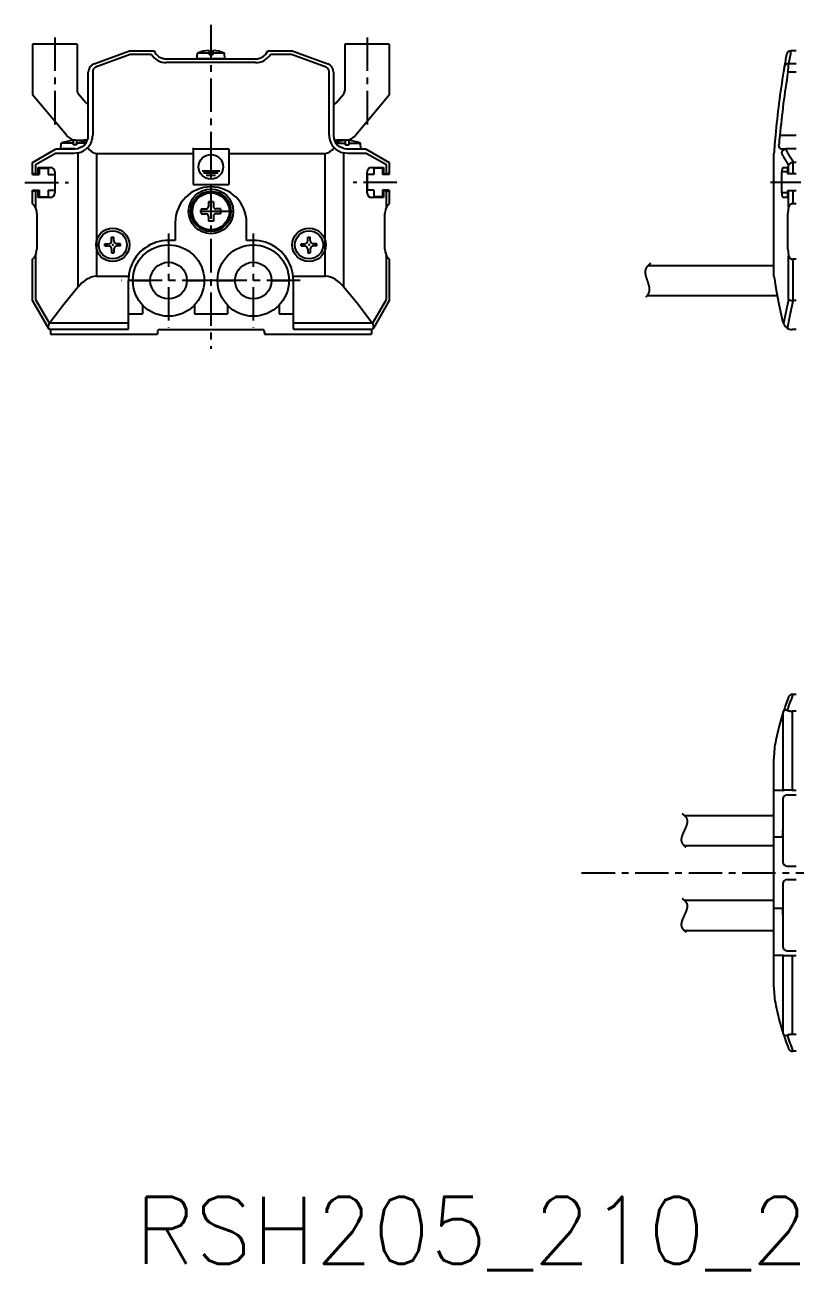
# Model space of a CAD drawing. Extents: x -463 to 733, y 41 to 537.
# Drawn here: x -436.5 to -263.8, y 41.4 to 320.6 of the extents above; entities that cross this region are included whole.
import ezdxf

# ---------------------------------------------------------------- set-up
doc = ezdxf.new("R2010")
doc.units = 0
doc.linetypes.add('CENTER', pattern=[12, 7.5, -1.5, 1.5, -1.5])
doc.layers.get('0').update_dxf_attribs({"linetype": 'CONTINUOUS'})
doc.layers.add('CENTER', color=1, linetype='CENTER')
doc.styles.get("Standard").update_dxf_attribs({"font": 'txt', "bigfont": 'EXTFONT'})

# ---------------------------------------------------------------- blocks, each defined once
blk = doc.blocks.new('DTL0002')
at = {"color": 0, "linetype": 'CONTINUOUS'}
for p, q in [((0, 0), (0, -8)), ((0, 0), (8, 0)), ((8, 0), (8, -8)), ((4, -2.07), (4, -4.87)), ((2.03, -4.87), (5.97, -4.87)), ((2.34, -5.37), (5.66, -5.37)), ((0, -8), (8, -8)), ((2.94, -5.87), (5.06, -5.87))]:
    blk.add_line(p, q, dxfattribs=at)
blk.add_circle((4, -4), 2.75, dxfattribs=at)
at = {"color": 0}
blk.add_point((0, 0), dxfattribs=at)
blk = doc.blocks.new('DTL0003')
at = {"color": 0, "linetype": 'CONTINUOUS'}
for p, q in [((-1, 0.25), (-1.75, 0.25)), ((-1.75, 0.25), (-1.75, -0.25)), ((-0.25, 1.75), (0.25, 1.75)), ((-0.25, 1.75), (-0.25, 1)), ((0.25, 1.75), (0.25, 1)), ((1, 0.25), (1.75, 0.25)), ((1.75, 0.25), (1.75, -0.25)), ((-1, -0.25), (-1.75, -0.25)), ((-0.25, -1.75), (-0.25, -1)), ((-0.25, -1.75), (0.25, -1.75)), ((0.25, -1.75), (0.25, -1)), ((1, -0.25), (1.75, -0.25))]:
    blk.add_line(p, q, dxfattribs=at)
for radius in [3.75, 3.15]:
    blk.add_circle((0, 0), radius, dxfattribs=at)
for centre, start, end in [((-1, 1), 270, 0), ((1, 1), 180, 270), ((-1, -1), 0, 90.0001), ((1, -1), 90, 180)]:
    blk.add_arc(centre, 0.748, start, end, dxfattribs=at)
at = {"color": 0}
blk.add_point((0, 0), dxfattribs=at)
blk.add_point((0, 0), dxfattribs=at)

msp = doc.modelspace()

# ---------------------------------------------------------------- linework, layer by layer
at = {"color": 7, "linetype": 'CONTINUOUS'}
for p, q in [((-424.75, 316.26), (-434.75, 316.26)), ((-434.75, 316.26), (-434.75, 304.89)), ((-424.75, 316.26), (-424.75, 305.78)), ((-364.75, 316.26), (-364.75, 305.78)), ((-354.75, 316.26), (-364.75, 316.26)), ((-354.75, 316.26), (-354.75, 304.89)), ((-420.93, 311.87), (-413, 314.76)), ((-412.82, 313.94), (-420.59, 311.1)), ((-413, 314.76), (-407.51, 314.76)), ((-408.09, 313.94), (-412.82, 313.94)), ((-407.51, 314.76), (-407.5, 314.76)), ((-404.75, 312.96), (-384.75, 312.96)), ((-397.9, 312.96), (-397.79, 314.26)), ((-391.6, 312.96), (-397.9, 312.96)), ((-395.15, 314.26), (-397.79, 314.26)), ((-395.15, 314.85), (-395.15, 313.86)), ((-394.35, 313.86), (-395.15, 313.86)), ((-394.35, 314.85), (-394.35, 313.86)), ((-391.71, 314.26), (-394.35, 314.26)), ((-391.6, 312.96), (-391.71, 314.26)), ((-382, 314.76), (-381.99, 314.76)), ((-381.99, 314.76), (-376.5, 314.76)), ((-376.68, 313.94), (-381.41, 313.94)), ((-368.91, 311.1), (-376.68, 313.94)), ((-376.5, 314.76), (-368.57, 311.87)), ((-264.71, 314.76), (-264.7, 314.76)), ((-263.52, 314.76), (-264.7, 314.76)), ((-422.25, 295.76), (-422.25, 309.99)), ((-421.25, 310.15), (-421.25, 295.85)), ((-384.75, 312.13), (-404.75, 312.13)), ((-368.25, 295.85), (-368.25, 310.15)), ((-367.25, 309.99), (-367.25, 295.76)), ((-263.52, 309.99), (-265.37, 309.99)), ((-263.52, 311.87), (-265.21, 311.87)), ((-427.15, 295.83), (-434.75, 304.89)), ((-422.82, 303.12), (-424.52, 305.14)), ((-366.68, 303.12), (-364.98, 305.14)), ((-362.35, 295.83), (-354.75, 304.89)), ((-428.4, 292.76), (-428.29, 294.06)), ((-425.65, 294.06), (-428.29, 294.06)), ((-425.65, 294.65), (-425.65, 293.66)), ((-424.85, 293.66), (-425.65, 293.66)), ((-424.85, 294.76), (-423.25, 294.76)), ((-424.85, 294.65), (-424.85, 293.66)), ((-422.78, 294.06), (-424.85, 294.06)), ((-366.72, 294.06), (-364.65, 294.06)), ((-364.65, 294.76), (-366.25, 294.76)), ((-364.65, 294.65), (-364.65, 293.66)), ((-364.65, 293.66), (-363.85, 293.66)), ((-363.85, 294.65), (-363.85, 293.66)), ((-363.85, 294.06), (-361.21, 294.06)), ((-361.1, 292.76), (-361.21, 294.06)), ((-263.52, 295.76), (-267.19, 295.76)), ((-434.75, 289.76), (-429.57, 292.75)), ((-429.58, 291.76), (-434.11, 289.18)), ((-425.47, 291.76), (-429.58, 291.76)), ((-429.57, 292.75), (-429.55, 292.76)), ((-429.55, 292.76), (-425.25, 292.76)), ((-425.25, 292.76), (-428.4, 292.76)), ((-424.48, 291.88), (-425.47, 291.76)), ((-425.25, 292.76), (-424.52, 292.85)), ((-424.48, 261.84), (-424.48, 291.88)), ((-420.4, 291.76), (-420.4, 264.26)), ((-420.4, 291.76), (-398.75, 291.76)), ((-390.75, 291.76), (-369.1, 291.76)), ((-369.1, 264.26), (-369.1, 291.76)), ((-367.12, 293.08), (-367.13, 293.06)), ((-364.03, 291.76), (-365.02, 291.88)), ((-365.02, 291.88), (-365.02, 261.84)), ((-364.98, 292.85), (-364.25, 292.76)), ((-364.25, 292.76), (-361.1, 292.76)), ((-364.25, 292.76), (-359.95, 292.76)), ((-359.93, 291.76), (-364.03, 291.76)), ((-359.95, 292.76), (-359.93, 292.75)), ((-359.93, 292.75), (-354.75, 289.76)), ((-355.39, 289.18), (-359.93, 291.76)), ((-268.52, 264.26), (-268.52, 291.76)), ((-268.42, 293.08), (-268.42, 293.06)), ((-267.12, 292.85), (-266.91, 292.76)), ((-266.91, 292.76), (-265.76, 292.76)), ((-265.76, 292.76), (-265.91, 292.75)), ((-263.52, 292.76), (-265.76, 292.76)), ((-434.75, 289.74), (-434.75, 289.76)), ((-434.75, 287.01), (-434.75, 289.74)), ((-434.11, 289.18), (-434.11, 287.16)), ((-433.45, 287.16), (-433.45, 288.61)), ((-433.45, 288.61), (-430.75, 288.61)), ((-433.25, 288.46), (-433.25, 287.01)), ((-433.25, 288.46), (-431.25, 288.46)), ((-431.25, 288.46), (-431.25, 287.01)), ((-429.75, 287.61), (-429.75, 282.91)), ((-359.75, 282.91), (-359.75, 287.61)), ((-358.75, 288.61), (-356.05, 288.61)), ((-358.25, 288.46), (-358.25, 287.01)), ((-356.25, 288.46), (-358.25, 288.46)), ((-356.25, 288.46), (-356.25, 287.01)), ((-356.05, 288.61), (-356.05, 287.16)), ((-355.39, 287.16), (-355.39, 289.18)), ((-354.75, 289.76), (-354.75, 289.74)), ((-354.75, 289.74), (-354.75, 287.01)), ((-266.75, 282.91), (-266.75, 287.61)), ((-265.49, 287.61), (-266.75, 287.61)), ((-266.43, 288.61), (-265.49, 288.61)), ((-265.49, 288.61), (-265.49, 287.16)), ((-265.23, 287.16), (-265.23, 289.18)), ((-264.1, 289.76), (-264.3, 289.74)), ((-264.3, 289.74), (-264.3, 287.16)), ((-263.52, 289.76), (-264.1, 289.76)), ((-434.11, 287.16), (-434.75, 287.16)), ((-434.75, 287.01), (-433.25, 287.01)), ((-434.11, 287.16), (-433.45, 287.16)), ((-431.25, 287.01), (-429.75, 287.01)), ((-429.75, 287.01), (-429.75, 283.51)), ((-359.75, 287.01), (-359.75, 283.51)), ((-358.25, 287.01), (-359.75, 287.01)), ((-354.75, 287.01), (-356.25, 287.01)), ((-356.05, 287.16), (-355.39, 287.16)), ((-354.75, 287.16), (-355.39, 287.16)), ((-263.52, 287.16), (-265.49, 287.16)), ((-434.75, 280.49), (-434.75, 283.51)), ((-434.75, 283.51), (-433.25, 283.51)), ((-434.75, 283.36), (-434.11, 283.36)), ((-433.45, 283.36), (-434.11, 283.36)), ((-434.11, 283.36), (-434.11, 279.69)), ((-433.45, 281.91), (-433.45, 283.36)), ((-433.25, 283.51), (-433.25, 282.06)), ((-433.25, 282.06), (-431.25, 282.06)), ((-431.25, 283.51), (-431.25, 282.06)), ((-431.25, 283.51), (-429.75, 283.51)), ((-358.25, 283.51), (-359.75, 283.51)), ((-358.25, 283.51), (-358.25, 282.06)), ((-356.25, 282.06), (-358.25, 282.06)), ((-356.25, 283.51), (-356.25, 282.06)), ((-354.75, 283.51), (-356.25, 283.51)), ((-355.39, 283.36), (-356.05, 283.36)), ((-356.05, 283.36), (-356.05, 281.91)), ((-355.39, 283.36), (-354.75, 283.36)), ((-355.39, 279.69), (-355.39, 283.36)), ((-354.75, 283.51), (-354.75, 280.49)), ((-265.49, 282.91), (-266.75, 282.91)), ((-263.52, 283.36), (-265.49, 283.36)), ((-265.49, 283.36), (-265.49, 281.91)), ((-265.23, 279.69), (-265.23, 283.36)), ((-264.3, 283.36), (-264.3, 280.49)), ((-430.75, 281.91), (-433.45, 281.91)), ((-396.9, 279.31), (-395.8, 279.31)), ((-396.9, 279.31), (-396.9, 278.21)), ((-394.2, 280.91), (-395.3, 280.91)), ((-395.3, 280.91), (-395.3, 279.81)), ((-394.2, 280.91), (-394.2, 279.81)), ((-392.6, 279.31), (-393.7, 279.31)), ((-392.6, 279.31), (-392.6, 278.21)), ((-356.05, 281.91), (-358.75, 281.91)), ((-265.49, 281.91), (-266.43, 281.91)), ((-263.52, 280.49), (-264.3, 280.49)), ((-433.75, 278.26), (-433.75, 270.26)), ((-396.9, 278.21), (-395.8, 278.21)), ((-395.3, 277.71), (-395.3, 276.61)), ((-394.2, 276.61), (-395.3, 276.61)), ((-394.2, 277.71), (-394.2, 276.61)), ((-392.6, 278.21), (-393.7, 278.21)), ((-355.75, 270.26), (-355.75, 278.26)), ((-265.37, 270.26), (-265.37, 278.26)), ((-402.75, 276.26), (-402.75, 272.26)), ((-386.75, 272.26), (-386.75, 276.26)), ((-402.75, 272.26), (-404.25, 272.26)), ((-385.25, 272.26), (-386.75, 272.26)), ((-434.75, 258.76), (-434.75, 268.02)), ((-434.11, 268.83), (-434.11, 259.03)), ((-355.39, 259.03), (-355.39, 268.83)), ((-354.75, 268.02), (-354.75, 258.76)), ((-265.23, 259.03), (-265.23, 268.83)), ((-264.3, 268.02), (-264.3, 258.76)), ((-263.52, 268.02), (-264.3, 268.02)), ((-296.73, 266.61), (-268.55, 266.61)), ((-420.4, 264.26), (-413.25, 264.26)), ((-413.25, 252.34), (-413.25, 263.26)), ((-412.25, 263.26), (-408.5, 263.26)), ((-400, 263.26), (-396.25, 263.26)), ((-393.25, 263.26), (-389.5, 263.26)), ((-381, 263.26), (-377.25, 263.26)), ((-376.25, 252.34), (-376.25, 263.26)), ((-376.24, 264.26), (-369.1, 264.26)), ((-296.94, 259.91), (-267.74, 259.91)), ((-431.17, 252.56), (-434.75, 258.76)), ((-434.75, 258.76), (-434.75, 258.76)), ((-434.11, 259.03), (-430.96, 253.65)), ((-410.05, 257.75), (-410.05, 255.76)), ((-398.45, 257.75), (-398.45, 255.76)), ((-391.05, 257.75), (-391.05, 255.76)), ((-379.45, 257.75), (-379.45, 255.76)), ((-358.54, 253.65), (-355.39, 259.03)), ((-354.75, 258.76), (-358.33, 252.56)), ((-354.75, 258.76), (-354.75, 258.76)), ((-264.3, 258.76), (-264.25, 258.76)), ((-263.52, 258.76), (-264.25, 258.76)), ((-413.25, 255.76), (-410.05, 255.76)), ((-398.45, 255.76), (-391.05, 255.76)), ((-379.45, 255.76), (-376.25, 255.76)), ((-431, 252.26), (-431.17, 252.56)), ((-413.25, 252.26), (-431, 252.26)), ((-430.96, 253.65), (-430.83, 253.79)), ((-430.83, 253.79), (-413.25, 253.79)), ((-430.75, 252.26), (-430.75, 251.26)), ((-430.75, 251.26), (-406.75, 251.26)), ((-406.75, 251.76), (-406.75, 251.26)), ((-406.25, 252.26), (-383.25, 252.26)), ((-382.75, 251.76), (-382.75, 251.26)), ((-382.75, 251.26), (-358.75, 251.26)), ((-376.25, 253.79), (-358.67, 253.79)), ((-358.5, 252.26), (-376.25, 252.26)), ((-358.75, 252.26), (-358.75, 251.26)), ((-358.67, 253.79), (-358.54, 253.65)), ((-358.33, 252.56), (-358.5, 252.26)), ((-266.41, 253.79), (-266.37, 253.65)), ((-263.52, 252.26), (-264.46, 252.26)), ((-264.3, 170.47), (-264.25, 170.47)), ((-263.52, 170.47), (-264.25, 170.47)), ((-266.41, 166.56), (-266.37, 166.68)), ((-266.41, 148.97), (-266.41, 166.56)), ((-263.52, 166.72), (-264.46, 166.72)), ((-264.46, 166.72), (-264.46, 148.97)), ((-268.52, 104.82), (-268.52, 156.12)), ((-268.52, 148.92), (-268.35, 148.97)), ((-268.35, 148.97), (-266.41, 148.97)), ((-266.52, 148.9), (-266.32, 148.97)), ((-264.46, 148.97), (-266.41, 148.97)), ((-265.52, 147.97), (-263.52, 147.97)), ((-264.46, 148.97), (-263.52, 148.97)), ((-266.52, 146.97), (-266.52, 132.97)), ((-288.6, 143.32), (-268.52, 143.32)), ((-266.52, 138.47), (-266.52, 139.97)), ((-266.52, 138.47), (-268.52, 138.47)), ((-288.69, 136.62), (-268.52, 136.62)), ((-265.52, 131.97), (-263.52, 131.97)), ((-265.52, 128.97), (-263.52, 128.97)), ((-266.52, 127.97), (-266.52, 113.97)), ((-288.66, 124.37), (-268.52, 124.37)), ((-266.52, 122.47), (-268.52, 122.47)), ((-266.52, 120.97), (-266.52, 122.47)), ((-288.64, 117.57), (-268.52, 117.57)), ((-268.35, 111.97), (-268.52, 112.03)), ((-266.41, 111.97), (-268.35, 111.97)), ((-266.32, 111.97), (-266.52, 112.05)), ((-266.41, 94.39), (-266.41, 111.97)), ((-266.41, 111.97), (-264.46, 111.97)), ((-265.52, 112.97), (-263.52, 112.97)), ((-264.46, 111.97), (-264.46, 94.23)), ((-264.46, 111.97), (-263.52, 111.97)), ((-266.37, 94.27), (-266.41, 94.39)), ((-263.52, 94.23), (-264.46, 94.23)), ((-264.25, 90.47), (-264.3, 90.47)), ((-263.52, 90.47), (-264.25, 90.47))]:
    msp.add_line(p, q, dxfattribs=at)
for points in [[(-265.37, 309.99), (-265.33, 310.42), (-265.28, 311.04), (-265.24, 311.54), (-265.21, 311.87)], [(-423.05, 293.71), (-423.61, 293.25), (-424.52, 292.85)], [(-364.98, 292.85), (-365.89, 293.25), (-366.45, 293.71)], [(-267.12, 292.85), (-267.33, 293.25), (-267.42, 293.71)], [(-266.43, 288.61), (-266.44, 288.61), (-266.55, 288.54), (-266.64, 288.37), (-266.7, 288.13), (-266.74, 287.83), (-266.75, 287.61)], [(-266.75, 282.91), (-266.75, 282.81), (-266.72, 282.49), (-266.66, 282.2), (-266.57, 282), (-266.46, 281.91), (-266.43, 281.91)], [(-433.75, 278.26), (-433.8, 278.8), (-434.11, 279.69)], [(-355.39, 279.69), (-355.6, 279.2), (-355.75, 278.26)], [(-265.23, 279.69), (-265.31, 279.2), (-265.37, 278.26)], [(-434.11, 268.83), (-433.9, 269.32), (-433.75, 270.26)], [(-355.75, 270.26), (-355.7, 269.71), (-355.39, 268.83)], [(-265.37, 270.26), (-265.35, 269.71), (-265.23, 268.83)], [(-412.74, 266.26), (-413.12, 264.76), (-413.25, 263.26)], [(-376.25, 263.26), (-376.38, 264.8), (-376.77, 266.26)], [(-424.48, 261.84), (-427.75, 257.87), (-430.83, 253.79)], [(-358.67, 253.79), (-361.76, 257.88), (-365.02, 261.84)], [(-266.41, 253.79), (-267.32, 257.88), (-268.1, 261.84)], [(-266.41, 166.56), (-267.32, 163.46), (-268.1, 160.2)], [(-265.53, 166.9), (-265.74, 166.95), (-266.04, 166.95), (-266.26, 166.85), (-266.37, 166.68)], [(-268.1, 100.75), (-267.32, 97.47), (-266.41, 94.39)], [(-266.37, 94.27), (-266.32, 94.17), (-266.17, 94.04), (-265.92, 93.98), (-265.53, 94.05)]]:
    msp.add_lwpolyline(points, dxfattribs=at)
for points in [[(-266.8, 291.76, 0), (-266.79, 291.74, 0), (-266.78, 291.72, 0), (-266.77, 291.7, 0), (-266.76, 291.68, 0), (-266.75, 291.66, 0), (-266.74, 291.64, 0), (-266.73, 291.61, 0), (-266.71, 291.59, 0), (-266.7, 291.57, 0), (-266.69, 291.55, 0), (-266.68, 291.53, 0), (-266.67, 291.51, 0), (-266.66, 291.49, 0), (-266.65, 291.47, 0), (-266.64, 291.45, 0), (-266.63, 291.43, 0), (-266.61, 291.41, 0), (-266.6, 291.39, 0), (-266.59, 291.37, 0), (-266.58, 291.35, 0), (-266.57, 291.33, 0), (-266.56, 291.31, 0), (-266.55, 291.29, 0), (-266.54, 291.27, 0), (-266.52, 291.25, 0), (-266.51, 291.23, 0), (-266.5, 291.21, 0), (-266.49, 291.19, 0), (-266.48, 291.17, 0), (-266.47, 291.15, 0), (-266.46, 291.13, 0), (-266.44, 291.11, 0), (-266.43, 291.09, 0), (-266.42, 291.07, 0), (-266.41, 291.05, 0), (-266.4, 291.03, 0), (-266.39, 291.01, 0), (-266.37, 290.99, 0), (-266.36, 290.96, 0), (-266.35, 290.94, 0), (-266.34, 290.92, 0), (-266.33, 290.9, 0), (-266.31, 290.88, 0), (-266.3, 290.86, 0), (-266.29, 290.84, 0), (-266.28, 290.82, 0), (-266.27, 290.8, 0), (-266.26, 290.78, 0), (-266.24, 290.76, 0), (-266.23, 290.74, 0), (-266.22, 290.72, 0), (-266.21, 290.7, 0), (-266.2, 290.68, 0), (-266.18, 290.66, 0), (-266.17, 290.64, 0), (-266.16, 290.62, 0), (-266.15, 290.6, 0), (-266.14, 290.58, 0), (-266.12, 290.56, 0), (-266.11, 290.54, 0), (-266.1, 290.52, 0), (-266.09, 290.5, 0), (-266.07, 290.48, 0), (-266.06, 290.46, 0), (-266.05, 290.44, 0), (-266.04, 290.42, 0), (-266.03, 290.4, 0), (-266.01, 290.38, 0), (-266, 290.36, 0), (-265.99, 290.34, 0), (-265.98, 290.32, 0), (-265.96, 290.3, 0), (-265.95, 290.28, 0), (-265.94, 290.26, 0), (-265.93, 290.24, 0), (-265.91, 290.22, 0), (-265.9, 290.2, 0), (-265.89, 290.18, 0), (-265.88, 290.16, 0), (-265.86, 290.14, 0), (-265.85, 290.12, 0), (-265.84, 290.1, 0), (-265.83, 290.08, 0), (-265.81, 290.06, 0), (-265.8, 290.04, 0), (-265.79, 290.02, 0), (-265.77, 290, 0), (-265.76, 289.98, 0), (-265.75, 289.96, 0), (-265.74, 289.94, 0), (-265.72, 289.92, 0), (-265.71, 289.9, 0), (-265.7, 289.88, 0), (-265.68, 289.86, 0), (-265.67, 289.84, 0), (-265.66, 289.82, 0), (-265.65, 289.8, 0), (-265.63, 289.78, 0), (-265.62, 289.76, 0), (-265.61, 289.74, 0), (-265.59, 289.72, 0), (-265.58, 289.7, 0), (-265.57, 289.68, 0), (-265.55, 289.66, 0), (-265.54, 289.64, 0), (-265.53, 289.62, 0), (-265.51, 289.6, 0), (-265.5, 289.58, 0), (-265.49, 289.56, 0), (-265.47, 289.54, 0), (-265.46, 289.52, 0), (-265.45, 289.5, 0), (-265.43, 289.48, 0), (-265.42, 289.46, 0), (-265.41, 289.44, 0), (-265.39, 289.42, 0), (-265.38, 289.4, 0), (-265.37, 289.38, 0), (-265.35, 289.36, 0), (-265.34, 289.34, 0), (-265.33, 289.32, 0), (-265.31, 289.3, 0), (-265.3, 289.28, 0), (-265.29, 289.26, 0), (-265.27, 289.24, 0), (-265.26, 289.22, 0), (-265.25, 289.2, 0), (-265.23, 289.18, 0)], [(-265.91, 292.75, 0), (-265.9, 292.72, 0), (-265.88, 292.7, 0), (-265.87, 292.68, 0), (-265.86, 292.65, 0), (-265.85, 292.63, 0), (-265.83, 292.6, 0), (-265.82, 292.58, 0), (-265.81, 292.56, 0), (-265.8, 292.53, 0), (-265.78, 292.51, 0), (-265.77, 292.49, 0), (-265.76, 292.46, 0), (-265.75, 292.44, 0), (-265.73, 292.42, 0), (-265.72, 292.39, 0), (-265.71, 292.37, 0), (-265.7, 292.34, 0), (-265.68, 292.32, 0), (-265.67, 292.3, 0), (-265.66, 292.27, 0), (-265.65, 292.25, 0), (-265.63, 292.23, 0), (-265.62, 292.2, 0), (-265.61, 292.18, 0), (-265.59, 292.16, 0), (-265.58, 292.13, 0), (-265.57, 292.11, 0), (-265.55, 292.08, 0), (-265.54, 292.06, 0), (-265.53, 292.04, 0), (-265.52, 292.01, 0), (-265.5, 291.99, 0), (-265.49, 291.97, 0), (-265.48, 291.94, 0), (-265.46, 291.92, 0), (-265.45, 291.9, 0), (-265.44, 291.87, 0), (-265.42, 291.85, 0), (-265.41, 291.83, 0), (-265.4, 291.8, 0), (-265.38, 291.78, 0), (-265.37, 291.76, 0), (-265.36, 291.73, 0), (-265.34, 291.71, 0), (-265.33, 291.69, 0), (-265.31, 291.66, 0), (-265.3, 291.64, 0), (-265.29, 291.61, 0), (-265.27, 291.59, 0), (-265.26, 291.57, 0), (-265.25, 291.54, 0), (-265.23, 291.52, 0), (-265.22, 291.5, 0), (-265.21, 291.47, 0), (-265.19, 291.45, 0), (-265.18, 291.43, 0), (-265.16, 291.4, 0), (-265.15, 291.38, 0), (-265.14, 291.36, 0), (-265.12, 291.33, 0), (-265.11, 291.31, 0), (-265.09, 291.29, 0), (-265.08, 291.26, 0), (-265.07, 291.24, 0), (-265.05, 291.22, 0), (-265.04, 291.19, 0), (-265.02, 291.17, 0), (-265.01, 291.15, 0), (-264.99, 291.12, 0), (-264.98, 291.1, 0), (-264.97, 291.08, 0), (-264.95, 291.05, 0), (-264.94, 291.03, 0), (-264.92, 291.01, 0), (-264.91, 290.98, 0), (-264.89, 290.96, 0), (-264.88, 290.94, 0), (-264.87, 290.91, 0), (-264.85, 290.89, 0), (-264.84, 290.87, 0), (-264.82, 290.84, 0), (-264.81, 290.82, 0), (-264.79, 290.8, 0), (-264.78, 290.77, 0), (-264.76, 290.75, 0), (-264.75, 290.73, 0), (-264.73, 290.7, 0), (-264.72, 290.68, 0), (-264.7, 290.66, 0), (-264.69, 290.63, 0), (-264.67, 290.61, 0), (-264.66, 290.59, 0), (-264.64, 290.57, 0), (-264.63, 290.54, 0), (-264.61, 290.52, 0), (-264.6, 290.5, 0), (-264.58, 290.47, 0), (-264.57, 290.45, 0), (-264.55, 290.43, 0), (-264.54, 290.4, 0), (-264.52, 290.38, 0), (-264.51, 290.36, 0), (-264.49, 290.33, 0), (-264.48, 290.31, 0), (-264.46, 290.29, 0), (-264.45, 290.26, 0), (-264.43, 290.24, 0), (-264.42, 290.22, 0), (-264.4, 290.19, 0), (-264.39, 290.17, 0), (-264.37, 290.15, 0), (-264.35, 290.13, 0), (-264.34, 290.1, 0), (-264.32, 290.08, 0), (-264.31, 290.06, 0), (-264.29, 290.03, 0), (-264.28, 290.01, 0), (-264.26, 289.99, 0), (-264.24, 289.96, 0), (-264.23, 289.94, 0), (-264.21, 289.92, 0), (-264.2, 289.9, 0), (-264.18, 289.87, 0), (-264.17, 289.85, 0), (-264.15, 289.83, 0), (-264.13, 289.8, 0), (-264.12, 289.78, 0), (-264.1, 289.76, 0)], [(-296.2, 267.09, 0), (-296.23, 267.06, 0), (-296.27, 267.04, 0), (-296.3, 267.01, 0), (-296.33, 266.98, 0), (-296.36, 266.95, 0), (-296.4, 266.92, 0), (-296.43, 266.89, 0), (-296.46, 266.86, 0), (-296.5, 266.83, 0), (-296.53, 266.8, 0), (-296.56, 266.77, 0), (-296.59, 266.74, 0), (-296.63, 266.71, 0), (-296.66, 266.68, 0), (-296.69, 266.65, 0), (-296.72, 266.62, 0), (-296.75, 266.59, 0), (-296.78, 266.56, 0), (-296.81, 266.52, 0), (-296.84, 266.49, 0), (-296.87, 266.46, 0), (-296.9, 266.43, 0), (-296.93, 266.39, 0), (-296.95, 266.36, 0), (-296.98, 266.33, 0), (-297.01, 266.29, 0), (-297.03, 266.26, 0), (-297.06, 266.22, 0), (-297.08, 266.19, 0), (-297.1, 266.15, 0), (-297.12, 266.12, 0), (-297.15, 266.08, 0), (-297.17, 266.05, 0), (-297.19, 266.01, 0), (-297.2, 265.98, 0), (-297.22, 265.94, 0), (-297.24, 265.9, 0), (-297.25, 265.87, 0), (-297.27, 265.83, 0), (-297.28, 265.79, 0), (-297.3, 265.76, 0), (-297.31, 265.72, 0), (-297.32, 265.68, 0), (-297.33, 265.64, 0), (-297.34, 265.6, 0), (-297.35, 265.56, 0), (-297.35, 265.53, 0), (-297.36, 265.49, 0), (-297.37, 265.45, 0), (-297.37, 265.41, 0), (-297.38, 265.37, 0), (-297.38, 265.33, 0), (-297.38, 265.29, 0), (-297.38, 265.25, 0), (-297.39, 265.21, 0), (-297.39, 265.17, 0), (-297.39, 265.13, 0), (-297.39, 265.09, 0), (-297.38, 265.04, 0), (-297.38, 265, 0), (-297.38, 264.96, 0), (-297.38, 264.92, 0), (-297.37, 264.88, 0), (-297.37, 264.84, 0), (-297.36, 264.8, 0), (-297.36, 264.75, 0), (-297.35, 264.71, 0), (-297.34, 264.67, 0), (-297.34, 264.63, 0), (-297.33, 264.58, 0), (-297.32, 264.54, 0), (-297.31, 264.5, 0), (-297.3, 264.45, 0), (-297.29, 264.41, 0), (-297.28, 264.37, 0), (-297.27, 264.32, 0), (-297.26, 264.28, 0), (-297.25, 264.24, 0), (-297.24, 264.19, 0), (-297.23, 264.15, 0), (-297.21, 264.11, 0), (-297.2, 264.06, 0), (-297.19, 264.02, 0), (-297.18, 263.98, 0), (-297.16, 263.93, 0), (-297.15, 263.89, 0), (-297.14, 263.84, 0), (-297.12, 263.8, 0), (-297.11, 263.75, 0), (-297.09, 263.71, 0), (-297.08, 263.66, 0), (-297.06, 263.62, 0), (-297.05, 263.58, 0), (-297.03, 263.53, 0), (-297.02, 263.49, 0), (-297, 263.44, 0), (-296.99, 263.4, 0), (-296.97, 263.35, 0), (-296.96, 263.31, 0), (-296.94, 263.26, 0), (-296.93, 263.22, 0), (-296.91, 263.17, 0), (-296.9, 263.13, 0), (-296.88, 263.08, 0), (-296.87, 263.04, 0), (-296.85, 262.99, 0), (-296.84, 262.95, 0), (-296.82, 262.9, 0), (-296.81, 262.86, 0), (-296.79, 262.81, 0), (-296.78, 262.77, 0), (-296.76, 262.72, 0), (-296.75, 262.68, 0), (-296.73, 262.64, 0), (-296.72, 262.59, 0), (-296.71, 262.55, 0), (-296.69, 262.5, 0), (-296.68, 262.46, 0), (-296.67, 262.41, 0), (-296.65, 262.37, 0), (-296.64, 262.32, 0), (-296.63, 262.28, 0), (-296.62, 262.23, 0), (-296.61, 262.19, 0), (-296.59, 262.15, 0), (-296.58, 262.1, 0), (-296.57, 262.06, 0), (-296.56, 262.01, 0), (-296.55, 261.97, 0), (-296.54, 261.93, 0), (-296.54, 261.88, 0), (-296.53, 261.84, 0), (-296.52, 261.8, 0), (-296.51, 261.75, 0), (-296.51, 261.71, 0), (-296.5, 261.67, 0), (-296.49, 261.62, 0), (-296.49, 261.58, 0), (-296.48, 261.54, 0), (-296.48, 261.49, 0), (-296.48, 261.45, 0), (-296.47, 261.41, 0), (-296.47, 261.37, 0), (-296.47, 261.32, 0), (-296.47, 261.28, 0), (-296.47, 261.24, 0), (-296.47, 261.2, 0), (-296.47, 261.16, 0), (-296.47, 261.11, 0), (-296.48, 261.07, 0), (-296.48, 261.03, 0), (-296.48, 260.99, 0), (-296.49, 260.95, 0), (-296.5, 260.91, 0), (-296.5, 260.87, 0), (-296.51, 260.83, 0), (-296.52, 260.79, 0), (-296.53, 260.75, 0), (-296.54, 260.71, 0), (-296.55, 260.67, 0), (-296.56, 260.63, 0), (-296.57, 260.59, 0), (-296.59, 260.55, 0), (-296.6, 260.51, 0), (-296.62, 260.47, 0), (-296.63, 260.43, 0), (-296.65, 260.4, 0), (-296.67, 260.36, 0), (-296.69, 260.32, 0), (-296.71, 260.28, 0), (-296.73, 260.25, 0), (-296.75, 260.21, 0), (-296.77, 260.17, 0), (-296.79, 260.13, 0), (-296.82, 260.1, 0), (-296.84, 260.06, 0), (-296.86, 260.02, 0), (-296.89, 259.99, 0), (-296.91, 259.95, 0), (-296.94, 259.92, 0), (-296.96, 259.88, 0), (-296.99, 259.85, 0), (-297.01, 259.81, 0), (-297.04, 259.78, 0), (-297.06, 259.74, 0), (-297.09, 259.71, 0), (-297.12, 259.67, 0), (-297.14, 259.64, 0), (-297.17, 259.6, 0), (-297.2, 259.57, 0), (-297.22, 259.54, 0)], [(-265.23, 259.03, 0), (-265.24, 258.98, 0), (-265.25, 258.94, 0), (-265.26, 258.9, 0), (-265.27, 258.86, 0), (-265.28, 258.82, 0), (-265.29, 258.78, 0), (-265.3, 258.73, 0), (-265.31, 258.69, 0), (-265.32, 258.65, 0), (-265.33, 258.61, 0), (-265.34, 258.57, 0), (-265.35, 258.53, 0), (-265.36, 258.48, 0), (-265.36, 258.44, 0), (-265.37, 258.4, 0), (-265.38, 258.36, 0), (-265.39, 258.32, 0), (-265.4, 258.28, 0), (-265.41, 258.23, 0), (-265.42, 258.19, 0), (-265.43, 258.15, 0), (-265.44, 258.11, 0), (-265.45, 258.07, 0), (-265.46, 258.03, 0), (-265.47, 257.98, 0), (-265.48, 257.94, 0), (-265.49, 257.9, 0), (-265.5, 257.86, 0), (-265.5, 257.82, 0), (-265.51, 257.77, 0), (-265.52, 257.73, 0), (-265.53, 257.69, 0), (-265.54, 257.65, 0), (-265.55, 257.61, 0), (-265.56, 257.57, 0), (-265.57, 257.52, 0), (-265.58, 257.48, 0), (-265.59, 257.44, 0), (-265.6, 257.4, 0), (-265.61, 257.36, 0), (-265.61, 257.31, 0), (-265.62, 257.27, 0), (-265.63, 257.23, 0), (-265.64, 257.19, 0), (-265.65, 257.15, 0), (-265.66, 257.11, 0), (-265.67, 257.06, 0), (-265.68, 257.02, 0), (-265.69, 256.98, 0), (-265.7, 256.94, 0), (-265.71, 256.9, 0), (-265.71, 256.85, 0), (-265.72, 256.81, 0), (-265.73, 256.77, 0), (-265.74, 256.73, 0), (-265.75, 256.69, 0), (-265.76, 256.64, 0), (-265.77, 256.6, 0), (-265.78, 256.56, 0), (-265.79, 256.52, 0), (-265.79, 256.48, 0), (-265.8, 256.43, 0), (-265.81, 256.39, 0), (-265.82, 256.35, 0), (-265.83, 256.31, 0), (-265.84, 256.27, 0), (-265.85, 256.22, 0), (-265.86, 256.18, 0), (-265.87, 256.14, 0), (-265.87, 256.1, 0), (-265.88, 256.06, 0), (-265.89, 256.01, 0), (-265.9, 255.97, 0), (-265.91, 255.93, 0), (-265.92, 255.89, 0), (-265.93, 255.85, 0), (-265.94, 255.8, 0), (-265.94, 255.76, 0), (-265.95, 255.72, 0), (-265.96, 255.68, 0), (-265.97, 255.63, 0), (-265.98, 255.59, 0), (-265.99, 255.55, 0), (-266, 255.51, 0), (-266.01, 255.47, 0), (-266.01, 255.42, 0), (-266.02, 255.38, 0), (-266.03, 255.34, 0), (-266.04, 255.3, 0), (-266.05, 255.26, 0), (-266.06, 255.21, 0), (-266.07, 255.17, 0), (-266.07, 255.13, 0), (-266.08, 255.09, 0), (-266.09, 255.04, 0), (-266.1, 255, 0), (-266.11, 254.96, 0), (-266.12, 254.92, 0), (-266.12, 254.88, 0), (-266.13, 254.83, 0), (-266.14, 254.79, 0), (-266.15, 254.75, 0), (-266.16, 254.71, 0), (-266.17, 254.66, 0), (-266.18, 254.62, 0), (-266.18, 254.58, 0), (-266.19, 254.54, 0), (-266.2, 254.5, 0), (-266.21, 254.45, 0), (-266.22, 254.41, 0), (-266.23, 254.37, 0), (-266.23, 254.33, 0), (-266.24, 254.28, 0), (-266.25, 254.24, 0), (-266.26, 254.2, 0), (-266.27, 254.16, 0), (-266.28, 254.11, 0), (-266.28, 254.07, 0), (-266.29, 254.03, 0), (-266.3, 253.99, 0), (-266.31, 253.94, 0), (-266.32, 253.9, 0), (-266.33, 253.86, 0), (-266.33, 253.82, 0), (-266.34, 253.78, 0), (-266.35, 253.73, 0), (-266.36, 253.69, 0), (-266.37, 253.65, 0)], [(-264.25, 258.76, 0), (-264.26, 258.71, 0), (-264.27, 258.66, 0), (-264.28, 258.61, 0), (-264.29, 258.57, 0), (-264.3, 258.52, 0), (-264.31, 258.47, 0), (-264.32, 258.42, 0), (-264.33, 258.37, 0), (-264.35, 258.33, 0), (-264.36, 258.28, 0), (-264.37, 258.23, 0), (-264.38, 258.18, 0), (-264.39, 258.14, 0), (-264.4, 258.09, 0), (-264.41, 258.04, 0), (-264.42, 257.99, 0), (-264.43, 257.94, 0), (-264.44, 257.9, 0), (-264.45, 257.85, 0), (-264.46, 257.8, 0), (-264.47, 257.75, 0), (-264.48, 257.7, 0), (-264.49, 257.66, 0), (-264.51, 257.61, 0), (-264.52, 257.56, 0), (-264.53, 257.51, 0), (-264.54, 257.46, 0), (-264.55, 257.42, 0), (-264.56, 257.37, 0), (-264.57, 257.32, 0), (-264.58, 257.27, 0), (-264.59, 257.22, 0), (-264.6, 257.17, 0), (-264.61, 257.13, 0), (-264.62, 257.08, 0), (-264.63, 257.03, 0), (-264.64, 256.98, 0), (-264.65, 256.93, 0), (-264.66, 256.89, 0), (-264.67, 256.84, 0), (-264.68, 256.79, 0), (-264.69, 256.74, 0), (-264.7, 256.69, 0), (-264.71, 256.64, 0), (-264.72, 256.6, 0), (-264.73, 256.55, 0), (-264.74, 256.5, 0), (-264.75, 256.45, 0), (-264.76, 256.4, 0), (-264.77, 256.36, 0), (-264.78, 256.31, 0), (-264.79, 256.26, 0), (-264.81, 256.21, 0), (-264.82, 256.16, 0), (-264.83, 256.11, 0), (-264.84, 256.07, 0), (-264.85, 256.02, 0), (-264.86, 255.97, 0), (-264.87, 255.92, 0), (-264.88, 255.87, 0), (-264.89, 255.82, 0), (-264.9, 255.78, 0), (-264.91, 255.73, 0), (-264.92, 255.68, 0), (-264.93, 255.63, 0), (-264.94, 255.58, 0), (-264.95, 255.53, 0), (-264.96, 255.49, 0), (-264.97, 255.44, 0), (-264.98, 255.39, 0), (-264.99, 255.34, 0), (-265, 255.29, 0), (-265.01, 255.24, 0), (-265.01, 255.19, 0), (-265.02, 255.15, 0), (-265.03, 255.1, 0), (-265.04, 255.05, 0), (-265.05, 255, 0), (-265.06, 254.95, 0), (-265.07, 254.9, 0), (-265.08, 254.85, 0), (-265.09, 254.81, 0), (-265.1, 254.76, 0), (-265.11, 254.71, 0), (-265.12, 254.66, 0), (-265.13, 254.61, 0), (-265.14, 254.56, 0), (-265.15, 254.51, 0), (-265.16, 254.47, 0), (-265.17, 254.42, 0), (-265.18, 254.37, 0), (-265.19, 254.32, 0), (-265.2, 254.27, 0), (-265.21, 254.22, 0), (-265.22, 254.17, 0), (-265.23, 254.13, 0), (-265.24, 254.08, 0), (-265.25, 254.03, 0), (-265.26, 253.98, 0), (-265.27, 253.93, 0), (-265.28, 253.88, 0), (-265.28, 253.83, 0), (-265.29, 253.78, 0), (-265.3, 253.74, 0), (-265.31, 253.69, 0), (-265.32, 253.64, 0), (-265.33, 253.59, 0), (-265.34, 253.54, 0), (-265.35, 253.49, 0), (-265.36, 253.44, 0), (-265.37, 253.39, 0), (-265.38, 253.35, 0), (-265.39, 253.3, 0), (-265.4, 253.25, 0), (-265.41, 253.2, 0), (-265.42, 253.15, 0), (-265.43, 253.1, 0), (-265.43, 253.05, 0), (-265.44, 253, 0), (-265.45, 252.96, 0), (-265.46, 252.91, 0), (-265.47, 252.86, 0), (-265.48, 252.81, 0), (-265.49, 252.76, 0), (-265.5, 252.71, 0), (-265.51, 252.66, 0), (-265.52, 252.61, 0), (-265.53, 252.56, 0)], [(-265.53, 166.9, 0), (-265.52, 166.89, 0), (-265.51, 166.89, 0), (-265.5, 166.89, 0), (-265.5, 166.89, 0), (-265.49, 166.88, 0), (-265.48, 166.88, 0), (-265.47, 166.88, 0), (-265.47, 166.87, 0), (-265.46, 166.87, 0), (-265.45, 166.87, 0), (-265.44, 166.87, 0), (-265.44, 166.86, 0), (-265.43, 166.86, 0), (-265.42, 166.86, 0), (-265.41, 166.86, 0), (-265.4, 166.86, 0), (-265.4, 166.85, 0), (-265.39, 166.85, 0), (-265.38, 166.85, 0), (-265.37, 166.85, 0), (-265.37, 166.84, 0), (-265.36, 166.84, 0), (-265.35, 166.84, 0), (-265.34, 166.84, 0), (-265.33, 166.83, 0), (-265.33, 166.83, 0), (-265.32, 166.83, 0), (-265.31, 166.83, 0), (-265.3, 166.83, 0), (-265.29, 166.82, 0), (-265.29, 166.82, 0), (-265.28, 166.82, 0), (-265.27, 166.82, 0), (-265.26, 166.82, 0), (-265.25, 166.81, 0), (-265.25, 166.81, 0), (-265.24, 166.81, 0), (-265.23, 166.81, 0), (-265.22, 166.81, 0), (-265.21, 166.8, 0), (-265.21, 166.8, 0), (-265.2, 166.8, 0), (-265.19, 166.8, 0), (-265.18, 166.8, 0), (-265.17, 166.79, 0), (-265.17, 166.79, 0), (-265.16, 166.79, 0), (-265.15, 166.79, 0), (-265.14, 166.79, 0), (-265.13, 166.79, 0), (-265.12, 166.78, 0), (-265.12, 166.78, 0), (-265.11, 166.78, 0), (-265.1, 166.78, 0), (-265.09, 166.78, 0), (-265.08, 166.78, 0), (-265.07, 166.77, 0), (-265.07, 166.77, 0), (-265.06, 166.77, 0), (-265.05, 166.77, 0), (-265.04, 166.77, 0), (-265.03, 166.77, 0), (-265.02, 166.77, 0), (-265.02, 166.76, 0), (-265.01, 166.76, 0), (-265, 166.76, 0), (-264.99, 166.76, 0), (-264.98, 166.76, 0), (-264.97, 166.76, 0), (-264.96, 166.76, 0), (-264.96, 166.75, 0), (-264.95, 166.75, 0), (-264.94, 166.75, 0), (-264.93, 166.75, 0), (-264.92, 166.75, 0), (-264.91, 166.75, 0), (-264.91, 166.75, 0), (-264.9, 166.75, 0), (-264.89, 166.75, 0), (-264.88, 166.74, 0), (-264.87, 166.74, 0), (-264.86, 166.74, 0), (-264.85, 166.74, 0), (-264.85, 166.74, 0), (-264.84, 166.74, 0), (-264.83, 166.74, 0), (-264.82, 166.74, 0), (-264.81, 166.74, 0), (-264.8, 166.74, 0), (-264.79, 166.73, 0), (-264.78, 166.73, 0), (-264.78, 166.73, 0), (-264.77, 166.73, 0), (-264.76, 166.73, 0), (-264.75, 166.73, 0), (-264.74, 166.73, 0), (-264.73, 166.73, 0), (-264.72, 166.73, 0), (-264.72, 166.73, 0), (-264.71, 166.73, 0), (-264.7, 166.73, 0), (-264.69, 166.73, 0), (-264.68, 166.73, 0), (-264.67, 166.73, 0), (-264.66, 166.72, 0), (-264.65, 166.72, 0), (-264.65, 166.72, 0), (-264.64, 166.72, 0), (-264.63, 166.72, 0), (-264.62, 166.72, 0), (-264.61, 166.72, 0), (-264.6, 166.72, 0), (-264.59, 166.72, 0), (-264.58, 166.72, 0), (-264.58, 166.72, 0), (-264.57, 166.72, 0), (-264.56, 166.72, 0), (-264.55, 166.72, 0), (-264.54, 166.72, 0), (-264.53, 166.72, 0), (-264.52, 166.72, 0), (-264.51, 166.72, 0), (-264.51, 166.72, 0), (-264.5, 166.72, 0), (-264.49, 166.72, 0), (-264.48, 166.72, 0), (-264.47, 166.72, 0), (-264.46, 166.72, 0)], [(-288.22, 136.16, 0), (-288.25, 136.19, 0), (-288.28, 136.22, 0), (-288.32, 136.25, 0), (-288.35, 136.28, 0), (-288.38, 136.31, 0), (-288.41, 136.34, 0), (-288.44, 136.37, 0), (-288.48, 136.4, 0), (-288.51, 136.43, 0), (-288.54, 136.47, 0), (-288.57, 136.5, 0), (-288.6, 136.53, 0), (-288.63, 136.56, 0), (-288.67, 136.6, 0), (-288.7, 136.63, 0), (-288.73, 136.67, 0), (-288.75, 136.7, 0), (-288.78, 136.73, 0), (-288.81, 136.77, 0), (-288.84, 136.8, 0), (-288.87, 136.84, 0), (-288.89, 136.87, 0), (-288.92, 136.91, 0), (-288.94, 136.94, 0), (-288.97, 136.98, 0), (-288.99, 137.02, 0), (-289.01, 137.05, 0), (-289.03, 137.09, 0), (-289.05, 137.13, 0), (-289.07, 137.17, 0), (-289.09, 137.2, 0), (-289.1, 137.24, 0), (-289.12, 137.28, 0), (-289.13, 137.32, 0), (-289.15, 137.36, 0), (-289.16, 137.4, 0), (-289.17, 137.44, 0), (-289.18, 137.48, 0), (-289.19, 137.52, 0), (-289.2, 137.56, 0), (-289.2, 137.6, 0), (-289.21, 137.64, 0), (-289.21, 137.68, 0), (-289.22, 137.72, 0), (-289.22, 137.76, 0), (-289.22, 137.8, 0), (-289.22, 137.84, 0), (-289.22, 137.88, 0), (-289.22, 137.93, 0), (-289.22, 137.97, 0), (-289.22, 138.01, 0), (-289.21, 138.05, 0), (-289.21, 138.1, 0), (-289.2, 138.14, 0), (-289.2, 138.18, 0), (-289.19, 138.23, 0), (-289.18, 138.27, 0), (-289.17, 138.31, 0), (-289.16, 138.36, 0), (-289.15, 138.4, 0), (-289.14, 138.44, 0), (-289.13, 138.49, 0), (-289.12, 138.53, 0), (-289.11, 138.58, 0), (-289.1, 138.62, 0), (-289.08, 138.67, 0), (-289.07, 138.71, 0), (-289.06, 138.76, 0), (-289.04, 138.8, 0), (-289.03, 138.85, 0), (-289.01, 138.89, 0), (-288.99, 138.94, 0), (-288.98, 138.98, 0), (-288.96, 139.03, 0), (-288.94, 139.07, 0), (-288.92, 139.12, 0), (-288.91, 139.16, 0), (-288.89, 139.21, 0), (-288.87, 139.26, 0), (-288.85, 139.3, 0), (-288.83, 139.35, 0), (-288.81, 139.39, 0), (-288.79, 139.44, 0), (-288.77, 139.49, 0), (-288.75, 139.53, 0), (-288.73, 139.58, 0), (-288.71, 139.62, 0), (-288.69, 139.67, 0), (-288.67, 139.72, 0), (-288.65, 139.76, 0), (-288.63, 139.81, 0), (-288.6, 139.85, 0), (-288.58, 139.9, 0), (-288.56, 139.95, 0), (-288.54, 139.99, 0), (-288.52, 140.04, 0), (-288.5, 140.09, 0), (-288.48, 140.13, 0), (-288.46, 140.18, 0), (-288.43, 140.22, 0), (-288.41, 140.27, 0), (-288.39, 140.31, 0), (-288.37, 140.36, 0), (-288.35, 140.41, 0), (-288.33, 140.45, 0), (-288.31, 140.5, 0), (-288.29, 140.54, 0), (-288.27, 140.59, 0), (-288.25, 140.63, 0), (-288.23, 140.68, 0), (-288.22, 140.72, 0), (-288.2, 140.77, 0), (-288.18, 140.81, 0), (-288.16, 140.86, 0), (-288.14, 140.9, 0), (-288.13, 140.95, 0), (-288.11, 140.99, 0), (-288.09, 141.04, 0), (-288.08, 141.08, 0), (-288.06, 141.13, 0), (-288.05, 141.17, 0), (-288.03, 141.21, 0), (-288.02, 141.26, 0), (-288.01, 141.3, 0), (-288, 141.35, 0), (-287.98, 141.39, 0), (-287.97, 141.43, 0), (-287.96, 141.47, 0), (-287.95, 141.52, 0), (-287.94, 141.56, 0), (-287.93, 141.6, 0), (-287.93, 141.65, 0), (-287.92, 141.69, 0), (-287.91, 141.73, 0), (-287.91, 141.77, 0), (-287.9, 141.81, 0), (-287.9, 141.85, 0), (-287.89, 141.89, 0), (-287.89, 141.94, 0), (-287.89, 141.98, 0), (-287.89, 142.02, 0), (-287.89, 142.06, 0), (-287.89, 142.1, 0), (-287.89, 142.14, 0), (-287.9, 142.18, 0), (-287.9, 142.21, 0), (-287.91, 142.25, 0), (-287.91, 142.29, 0), (-287.92, 142.33, 0), (-287.93, 142.37, 0), (-287.94, 142.41, 0), (-287.95, 142.44, 0), (-287.96, 142.48, 0), (-287.97, 142.52, 0), (-287.98, 142.56, 0), (-288, 142.59, 0), (-288.01, 142.63, 0), (-288.03, 142.66, 0), (-288.05, 142.7, 0), (-288.07, 142.73, 0), (-288.09, 142.77, 0), (-288.11, 142.8, 0), (-288.14, 142.84, 0), (-288.16, 142.87, 0), (-288.19, 142.91, 0), (-288.21, 142.94, 0), (-288.24, 142.97, 0), (-288.27, 143, 0), (-288.3, 143.04, 0), (-288.33, 143.07, 0), (-288.36, 143.1, 0), (-288.39, 143.13, 0), (-288.42, 143.16, 0), (-288.45, 143.19, 0), (-288.49, 143.22, 0), (-288.52, 143.25, 0), (-288.55, 143.28, 0), (-288.59, 143.31, 0), (-288.62, 143.34, 0), (-288.66, 143.37, 0), (-288.7, 143.4, 0), (-288.73, 143.43, 0), (-288.77, 143.45, 0), (-288.8, 143.48, 0), (-288.84, 143.51, 0), (-288.88, 143.54, 0), (-288.91, 143.56, 0), (-288.95, 143.59, 0), (-288.99, 143.61, 0), (-289.02, 143.64, 0), (-289.06, 143.66, 0)], [(-288.22, 117.16, 0), (-288.25, 117.19, 0), (-288.28, 117.22, 0), (-288.32, 117.25, 0), (-288.35, 117.28, 0), (-288.38, 117.31, 0), (-288.41, 117.34, 0), (-288.44, 117.37, 0), (-288.48, 117.4, 0), (-288.51, 117.43, 0), (-288.54, 117.47, 0), (-288.57, 117.5, 0), (-288.6, 117.53, 0), (-288.63, 117.56, 0), (-288.67, 117.6, 0), (-288.7, 117.63, 0), (-288.73, 117.67, 0), (-288.75, 117.7, 0), (-288.78, 117.73, 0), (-288.81, 117.77, 0), (-288.84, 117.8, 0), (-288.87, 117.84, 0), (-288.89, 117.87, 0), (-288.92, 117.91, 0), (-288.94, 117.94, 0), (-288.97, 117.98, 0), (-288.99, 118.02, 0), (-289.01, 118.05, 0), (-289.03, 118.09, 0), (-289.05, 118.13, 0), (-289.07, 118.17, 0), (-289.09, 118.2, 0), (-289.1, 118.24, 0), (-289.12, 118.28, 0), (-289.13, 118.32, 0), (-289.15, 118.36, 0), (-289.16, 118.4, 0), (-289.17, 118.44, 0), (-289.18, 118.48, 0), (-289.19, 118.52, 0), (-289.2, 118.56, 0), (-289.2, 118.6, 0), (-289.21, 118.64, 0), (-289.21, 118.68, 0), (-289.22, 118.72, 0), (-289.22, 118.76, 0), (-289.22, 118.8, 0), (-289.22, 118.84, 0), (-289.22, 118.88, 0), (-289.22, 118.93, 0), (-289.22, 118.97, 0), (-289.22, 119.01, 0), (-289.21, 119.05, 0), (-289.21, 119.1, 0), (-289.2, 119.14, 0), (-289.2, 119.18, 0), (-289.19, 119.23, 0), (-289.18, 119.27, 0), (-289.17, 119.31, 0), (-289.16, 119.36, 0), (-289.15, 119.4, 0), (-289.14, 119.44, 0), (-289.13, 119.49, 0), (-289.12, 119.53, 0), (-289.11, 119.58, 0), (-289.1, 119.62, 0), (-289.08, 119.67, 0), (-289.07, 119.71, 0), (-289.06, 119.76, 0), (-289.04, 119.8, 0), (-289.03, 119.85, 0), (-289.01, 119.89, 0), (-288.99, 119.94, 0), (-288.98, 119.98, 0), (-288.96, 120.03, 0), (-288.94, 120.07, 0), (-288.92, 120.12, 0), (-288.91, 120.16, 0), (-288.89, 120.21, 0), (-288.87, 120.26, 0), (-288.85, 120.3, 0), (-288.83, 120.35, 0), (-288.81, 120.39, 0), (-288.79, 120.44, 0), (-288.77, 120.49, 0), (-288.75, 120.53, 0), (-288.73, 120.58, 0), (-288.71, 120.62, 0), (-288.69, 120.67, 0), (-288.67, 120.72, 0), (-288.65, 120.76, 0), (-288.63, 120.81, 0), (-288.6, 120.85, 0), (-288.58, 120.9, 0), (-288.56, 120.95, 0), (-288.54, 120.99, 0), (-288.52, 121.04, 0), (-288.5, 121.09, 0), (-288.48, 121.13, 0), (-288.46, 121.18, 0), (-288.43, 121.22, 0), (-288.41, 121.27, 0), (-288.39, 121.31, 0), (-288.37, 121.36, 0), (-288.35, 121.41, 0), (-288.33, 121.45, 0), (-288.31, 121.5, 0), (-288.29, 121.54, 0), (-288.27, 121.59, 0), (-288.25, 121.63, 0), (-288.23, 121.68, 0), (-288.22, 121.72, 0), (-288.2, 121.77, 0), (-288.18, 121.81, 0), (-288.16, 121.86, 0), (-288.14, 121.9, 0), (-288.13, 121.95, 0), (-288.11, 121.99, 0), (-288.09, 122.04, 0), (-288.08, 122.08, 0), (-288.06, 122.13, 0), (-288.05, 122.17, 0), (-288.03, 122.21, 0), (-288.02, 122.26, 0), (-288.01, 122.3, 0), (-288, 122.35, 0), (-287.98, 122.39, 0), (-287.97, 122.43, 0), (-287.96, 122.47, 0), (-287.95, 122.52, 0), (-287.94, 122.56, 0), (-287.93, 122.6, 0), (-287.93, 122.65, 0), (-287.92, 122.69, 0), (-287.91, 122.73, 0), (-287.91, 122.77, 0), (-287.9, 122.81, 0), (-287.9, 122.85, 0), (-287.89, 122.89, 0), (-287.89, 122.94, 0), (-287.89, 122.98, 0), (-287.89, 123.02, 0), (-287.89, 123.06, 0), (-287.89, 123.1, 0), (-287.89, 123.14, 0), (-287.9, 123.18, 0), (-287.9, 123.21, 0), (-287.91, 123.25, 0), (-287.91, 123.29, 0), (-287.92, 123.33, 0), (-287.93, 123.37, 0), (-287.94, 123.41, 0), (-287.95, 123.44, 0), (-287.96, 123.48, 0), (-287.97, 123.52, 0), (-287.98, 123.56, 0), (-288, 123.59, 0), (-288.01, 123.63, 0), (-288.03, 123.66, 0), (-288.05, 123.7, 0), (-288.07, 123.73, 0), (-288.09, 123.77, 0), (-288.11, 123.8, 0), (-288.14, 123.84, 0), (-288.16, 123.87, 0), (-288.19, 123.91, 0), (-288.21, 123.94, 0), (-288.24, 123.97, 0), (-288.27, 124, 0), (-288.3, 124.04, 0), (-288.33, 124.07, 0), (-288.36, 124.1, 0), (-288.39, 124.13, 0), (-288.42, 124.16, 0), (-288.45, 124.19, 0), (-288.49, 124.22, 0), (-288.52, 124.25, 0), (-288.55, 124.28, 0), (-288.59, 124.31, 0), (-288.62, 124.34, 0), (-288.66, 124.37, 0), (-288.7, 124.4, 0), (-288.73, 124.43, 0), (-288.77, 124.45, 0), (-288.8, 124.48, 0), (-288.84, 124.51, 0), (-288.88, 124.54, 0), (-288.91, 124.56, 0), (-288.95, 124.59, 0), (-288.99, 124.61, 0), (-289.02, 124.64, 0), (-289.06, 124.66, 0)], [(-264.46, 94.22, 0), (-264.47, 94.22, 0), (-264.48, 94.22, 0), (-264.49, 94.22, 0), (-264.5, 94.22, 0), (-264.51, 94.22, 0), (-264.51, 94.22, 0), (-264.52, 94.22, 0), (-264.53, 94.22, 0), (-264.54, 94.22, 0), (-264.55, 94.22, 0), (-264.56, 94.22, 0), (-264.57, 94.22, 0), (-264.58, 94.22, 0), (-264.58, 94.22, 0), (-264.59, 94.22, 0), (-264.6, 94.22, 0), (-264.61, 94.22, 0), (-264.62, 94.22, 0), (-264.63, 94.22, 0), (-264.64, 94.22, 0), (-264.65, 94.22, 0), (-264.65, 94.22, 0), (-264.66, 94.22, 0), (-264.67, 94.22, 0), (-264.68, 94.22, 0), (-264.69, 94.22, 0), (-264.7, 94.22, 0), (-264.71, 94.22, 0), (-264.72, 94.22, 0), (-264.72, 94.21, 0), (-264.73, 94.21, 0), (-264.74, 94.21, 0), (-264.75, 94.21, 0), (-264.76, 94.21, 0), (-264.77, 94.21, 0), (-264.78, 94.21, 0), (-264.78, 94.21, 0), (-264.79, 94.21, 0), (-264.8, 94.21, 0), (-264.81, 94.21, 0), (-264.82, 94.21, 0), (-264.83, 94.2, 0), (-264.84, 94.2, 0), (-264.85, 94.2, 0), (-264.85, 94.2, 0), (-264.86, 94.2, 0), (-264.87, 94.2, 0), (-264.88, 94.2, 0), (-264.89, 94.2, 0), (-264.9, 94.2, 0), (-264.91, 94.2, 0), (-264.91, 94.19, 0), (-264.92, 94.19, 0), (-264.93, 94.19, 0), (-264.94, 94.19, 0), (-264.95, 94.19, 0), (-264.96, 94.19, 0), (-264.96, 94.19, 0), (-264.97, 94.19, 0), (-264.98, 94.18, 0), (-264.99, 94.18, 0), (-265, 94.18, 0), (-265.01, 94.18, 0), (-265.02, 94.18, 0), (-265.02, 94.18, 0), (-265.03, 94.18, 0), (-265.04, 94.17, 0), (-265.05, 94.17, 0), (-265.06, 94.17, 0), (-265.07, 94.17, 0), (-265.07, 94.17, 0), (-265.08, 94.17, 0), (-265.09, 94.17, 0), (-265.1, 94.16, 0), (-265.11, 94.16, 0), (-265.12, 94.16, 0), (-265.12, 94.16, 0), (-265.13, 94.16, 0), (-265.14, 94.16, 0), (-265.15, 94.15, 0), (-265.16, 94.15, 0), (-265.17, 94.15, 0), (-265.17, 94.15, 0), (-265.18, 94.15, 0), (-265.19, 94.15, 0), (-265.2, 94.14, 0), (-265.21, 94.14, 0), (-265.21, 94.14, 0), (-265.22, 94.14, 0), (-265.23, 94.14, 0), (-265.24, 94.13, 0), (-265.25, 94.13, 0), (-265.25, 94.13, 0), (-265.26, 94.13, 0), (-265.27, 94.13, 0), (-265.28, 94.12, 0), (-265.29, 94.12, 0), (-265.29, 94.12, 0), (-265.3, 94.12, 0), (-265.31, 94.12, 0), (-265.32, 94.11, 0), (-265.33, 94.11, 0), (-265.33, 94.11, 0), (-265.34, 94.11, 0), (-265.35, 94.1, 0), (-265.36, 94.1, 0), (-265.37, 94.1, 0), (-265.37, 94.1, 0), (-265.38, 94.1, 0), (-265.39, 94.09, 0), (-265.4, 94.09, 0), (-265.4, 94.09, 0), (-265.41, 94.09, 0), (-265.42, 94.08, 0), (-265.43, 94.08, 0), (-265.44, 94.08, 0), (-265.44, 94.08, 0), (-265.45, 94.07, 0), (-265.46, 94.07, 0), (-265.47, 94.07, 0), (-265.47, 94.07, 0), (-265.48, 94.06, 0), (-265.49, 94.06, 0), (-265.5, 94.06, 0), (-265.5, 94.06, 0), (-265.51, 94.05, 0), (-265.52, 94.05, 0), (-265.53, 94.05, 0)]]:
    msp.add_polyline3d(points, dxfattribs=at)
for centre, radius in [((-394.75, 278.76), 5), ((-394.75, 278.76), 4.5), ((-394.75, 278.76), 4.15), ((-404.25, 263.26), 8), ((-385.25, 263.26), 8), ((-404.25, 263.26), 4.1), ((-385.25, 263.26), 4.1)]:
    msp.add_circle(centre, radius, dxfattribs=at)
for centre, radius, start, end in [((-404.75, 316.13), 4, 213.1843, 269.9425), ((-404.75, 315.96), 3, 203.5782, 270), ((-394.75, 306.88), 7.98, 92.8723, 112.3565), ((-394.75, 306.88), 7.98, 67.6435, 87.1277), ((-384.75, 315.96), 3, 270, 336.4218), ((-384.75, 316.13), 4, 270.0487, 326.8245), ((-69.02, 277.62), 200, 169.5385, 170.3653), ((-264.71, 313.76), 1, 90, 169.5385), ((-69.02, 278.56), 199, 169.5209, 170.3653), ((-420.25, 309.99), 2, 110, 180), ((-420.25, 310.16), 1, 110.1784, 180.0912), ((-369.26, 310.16), 1, 359.9286, 69.8017), ((-369.25, 309.99), 2, 0, 70), ((-69.02, 277.62), 200, 170.6396, 174.7718), ((-69.02, 277.62), 199, 170.6396, 174.7718), ((-69.02, 277.62), 200, 170.3653, 170.6396), ((-265.26, 310.91), 0.959, 87.296, 168.8526), ((-423.75, 305.78), 1, 180, 220), ((-365.75, 305.78), 1, 320, 0.0001), ((-422.05, 303.76), 1, 220, 254.4852), ((-367.45, 303.76), 1, 285.0059, 320), ((-425.25, 286.68), 7.98, 92.8723, 112.3565), ((-424.85, 297.76), 3, 220, 270), ((-425.25, 286.68), 7.98, 71.1337, 87.1277), ((-423.25, 291.76), 3, 75.4233, 90), ((-425.25, 295.76), 3, 317.0546, 0), ((-425.28, 295.85), 4.03, 316.3101, 0.0289), ((-364.22, 295.85), 4.03, 179.9754, 223.6855), ((-364.25, 295.76), 3, 180, 222.9454), ((-366.25, 291.76), 3, 90, 103.4119), ((-364.25, 286.68), 7.98, 92.8723, 108.8663), ((-364.65, 297.76), 3, 270, 320), ((-364.25, 286.68), 7.98, 67.6435, 87.1277), ((-69.02, 277.62), 200, 174.7718, 175.5727), ((-155.17, 282.09), 112.85, 173.0438, 174.0881), ((-425.46, 296.03), 4.26, 283.3104, 316.2129), ((-419.96, 294.55), 2.82, 211.698, 261.1059), ((-369.55, 294.56), 2.84, 279.0616, 328.1345), ((-364.04, 296.03), 4.26, 223.7886, 256.6881), ((-69.02, 277.62), 200, 175.5727, 175.9477), ((-265.72, 291.68), 1.08, 99.918, 175.9292), ((-430.75, 287.61), 1, 0, 90), ((-358.75, 287.61), 1, 90, 180), ((-264.09, 288.33), 1.42, 98.4757, 143.2161), ((-430.75, 282.91), 1, 270, 0), ((-394.75, 276.26), 8, 0, 180), ((-358.75, 282.91), 1, 180, 270), ((-436.75, 278.26), 3, 28.5343, 48.1897), ((-395.8, 279.81), 0.5, 270, 0), ((-393.7, 279.81), 0.5, 180, 270), ((-352.75, 278.26), 3, 131.8103, 151.4657), ((-264.32, 279.57), 0.923, 89.0012, 172.5415), ((-395.8, 277.71), 0.5, 360, 90), ((-393.7, 277.71), 0.5, 90, 180), ((-404.25, 263.26), 9, 90, 160.5288), ((-385.25, 263.26), 9, 19.4712, 90), ((-436.75, 270.26), 3, 311.8103, 331.4657), ((-352.75, 270.26), 3, 208.5343, 228.1897), ((-264.32, 268.94), 0.92, 187.2921, 271.1652), ((-419.72, 258.47), 5.82, 96.6889, 144.7206), ((-369.77, 258.48), 5.82, 35.247, 83.3435), ((-120.52, 288.67), 150, 189.3668, 190.305), ((-264.3, 260.54), 1.78, 238.2867, 269.9173), ((-430.16, 252.93), 1.07, 137.6778, 199.6608), ((-406.25, 251.76), 0.5, 90, 180), ((-383.25, 251.76), 0.5, 0, 90), ((-359.34, 252.93), 1.07, 340.3392, 42.3222), ((-264.46, 254.26), 2, 197.7448, 237.8532), ((-264.46, 254.26), 2, 237.8532, 270), ((-209.36, 148.84), 59, 158.4891, 162.1774), ((-264.3, 169.47), 1, 90, 158.6289), ((-209.36, 147.97), 60, 158.6289, 161.8332), ((-248.52, 156.12), 20, 168.2428, 180), ((-265.52, 146.97), 1, 90, 180), ((-265.52, 132.97), 1, 180, 270), ((-265.52, 127.97), 1, 90, 180), ((-265.52, 113.97), 1, 180, 270), ((-248.52, 104.82), 20, 180, 191.7572), ((-209.36, 112.97), 60, 198.1668, 201.3711), ((-209.36, 112.11), 59, 197.8226, 201.5109), ((-264.3, 91.47), 1, 201.3711, 270)]:
    msp.add_arc(centre, radius, start, end, dxfattribs=at)
at = {"layer": 'CENTER', "color": 1, "linetype": 'CENTER'}
for p, q in [((-394.75, 320.58), (-394.75, 247.95)), ((-429.75, 317.77), (-429.75, 297.84)), ((-359.75, 317.77), (-359.75, 298.02)), ((-436.45, 285.26), (-426.67, 285.26)), ((-353.05, 285.26), (-362.83, 285.26)), ((-262.51, 285.26), (-269.29, 285.26)), ((-389.75, 278.76), (-399.75, 278.76)), ((-404.25, 273.8), (-404.25, 252.72)), ((-385.25, 273.8), (-385.25, 252.72)), ((-393.71, 263.26), (-414.79, 263.26)), ((-374.71, 263.26), (-395.79, 263.26)), ((-311.63, 130.47), (729.71, 130.47))]:
    msp.add_line(p, q, dxfattribs=at)

# ---------------------------------------------------------------- block references
at = {"color": 7, "linetype": 'CONTINUOUS', "zscale": 2}
msp.add_blockref('DTL0002', (-398.75, 292.76), dxfattribs=at)
at = {"color": 7, "linetype": 'CONTINUOUS', "zscale": 2, "rotation": 90}
for p in [(-416.75, 271.26), (-372.75, 271.26)]:
    msp.add_blockref('DTL0003', p, dxfattribs=at)

# ---------------------------------------------------------------- texts
at = {"color": 7, "linetype": 'CONTINUOUS'}
msp.add_text('RSH205_210_220-700', height=15, dxfattribs=at).set_placement((-411.85, 42.83))

doc.saveas('drawing.dxf')
